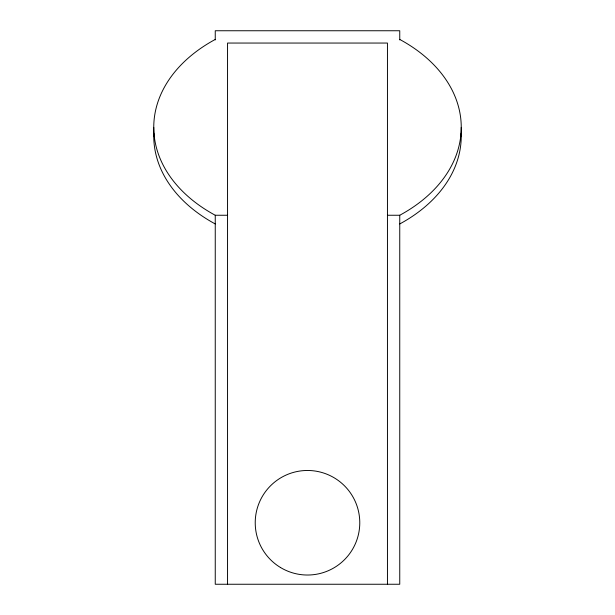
<?xml version="1.0" encoding="UTF-8"?>
<svg xmlns="http://www.w3.org/2000/svg" width="615" height="615" viewBox="0 0 615 615"><rect width="100%" height="100%" fill="white"/><g stroke="black" fill="none" stroke-linecap="round" stroke-linejoin="round"><path stroke-width="0.92" d="M215.25 39.445A156.387 110.585 0 0 0 215.25 215.25L227.55 215.25M387.45 215.25L399.75 215.25A156.387 110.585 0 0 0 399.75 39.445M461.25 127.351L461.25 136.046M399.75 39.906L399.75 30.75L215.25 30.75L215.25 39.906M399.75 215.25L399.75 584.25L215.25 584.25L215.25 215.25M387.45 584.25L387.45 43.05L227.55 43.05L227.55 584.25M153.75 127.351L153.75 136.046M461.196 133.232A156.387 110.585 0 0 1 399.75 223.945M215.25 223.945A156.387 110.585 0 0 1 153.804 133.232M280.578 567.56A52.275 52.275 0 0 0 359.767 523.665A52.275 52.275 0 0 0 282.154 477.032A52.275 52.275 0 0 0 280.578 567.56"/></g></svg>
